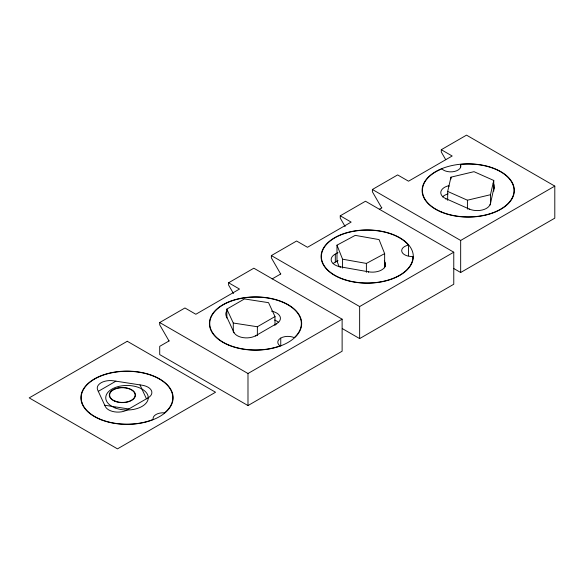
<?xml version="1.0" encoding="UTF-8"?>
<svg xmlns="http://www.w3.org/2000/svg" width="584" height="584" viewBox="0 0 584 584"><rect width="100%" height="100%" fill="white"/><g stroke="black" fill="none" stroke-linecap="round" stroke-linejoin="round"><path stroke-width="0.88" d="M447.673 200.334L447.673 191.435L450.957 177.164L474.004 171.674L493.757 180.456L493.757 191.136M490.472 204.517L490.472 194.72L493.757 180.456M490.173 205.035L494.057 187.172A13.082 7.555 0 0 0 493.188 183.296M381.702 207.904L372.388 191.771L372.388 189.486L397.631 174.915L408.523 181.201L452.177 156.001L441.285 149.708L441.285 152.001L445.716 159.68M441.285 149.708L466.521 135.138L554.8 186.106L554.8 218.153L460.666 272.502L453.571 268.406M280.67 273.998L271.363 257.873L271.363 255.58L296.599 241.009L307.491 247.295L351.145 222.095L340.253 215.803L340.253 218.095L345.129 226.541M340.253 215.803L365.489 201.232L453.768 252.2L453.768 284.247L359.642 338.596L342.297 328.588M169.017 340.961L159.709 324.835L159.709 322.543L184.945 307.972L195.844 314.265L239.498 289.058L228.599 282.773L228.599 285.065L233.483 293.511M228.599 282.773L253.843 268.202L342.122 319.171L342.122 351.218L247.988 405.566L159.709 354.597L159.709 346.341L169.178 340.873M379.374 209.247L381.856 207.809M272.137 278.926L280.824 273.911M226.833 318.024L226.833 309.118L244.462 298.942L268.545 302.665L274.998 316.572L274.998 325.471M98.294 391.346L115.917 381.169M226.833 309.118L233.286 323.025L257.369 326.748L274.998 316.572M226.811 311.002A13.082 7.555 0 0 0 226.249 315.871L233.877 332.296A13.082 7.555 0 0 0 255.763 335.683L276.597 323.66A13.082 7.555 0 0 0 271.524 311.155M372.388 189.486L460.666 240.455L554.8 186.106M271.363 255.58L359.642 306.549L453.768 252.2M159.709 322.543L247.988 373.512L342.122 319.171M339.282 266.976L336.983 261.194L336.983 245.171L355.233 235.367L379.067 239.593L384.644 253.617L384.644 267.859M333.179 263.581A13.082 7.555 0 0 1 335.326 262.085L335.326 254.077L338.019 252.624M335.326 262.085L338.019 260.639M336.983 245.171L342.567 259.201L366.394 263.421L384.644 253.617M447.673 191.435L467.426 200.21L490.472 194.72M104.748 405.245L128.823 408.975M335.326 254.077A13.082 7.555 0 0 0 340.399 266.83L368.562 271.815A13.082 7.555 0 0 0 385.155 262.902L384.33 260.829M448.862 186.676L448.862 185.675A13.082 7.555 0 0 0 445.877 198.648L469.222 209.021A13.082 7.555 0 0 0 490.173 204.035M139.999 384.892L146.453 398.799M494.057 187.172L494.057 189.172M469.222 209.021L469.222 209.525M467.426 200.21L467.426 209.116M460.666 240.455L460.666 272.502M460.499 164.403A10.14 5.855 0 0 1 454.622 171.433A10.14 5.855 0 0 1 441.869 168.842A45.793 26.441 0 0 0 443.044 212.554A45.793 26.441 0 0 0 513.044 195.881A45.793 26.441 0 0 0 460.499 164.403L460.499 167.075M450.957 177.164L450.957 178.945M445.877 198.648L445.877 199.151M412.983 256.456A45.793 26.441 0 0 1 350.561 281.196A45.793 26.441 0 0 1 333.603 238.586A45.793 26.441 0 0 1 408.471 245.112A10.14 5.855 0 0 0 401.938 251.952A10.14 5.855 0 0 0 412.983 256.456L412.983 257.792M408.471 245.112L408.471 255.799M385.155 262.902L385.155 266.413M368.562 271.815L368.562 272.319M366.394 263.421L366.394 272.327M359.642 306.549L359.642 338.596M342.567 259.201L342.567 268.1M340.399 266.83L340.399 267.326M280.751 338.085A10.14 5.855 0 0 0 280.006 345.881A45.793 26.441 0 0 1 210.554 328.464A45.793 26.441 0 0 1 264.092 297.555A45.793 26.441 0 0 1 294.256 337.654A10.14 5.855 0 0 0 280.751 338.085L280.751 346.093M276.597 323.66L276.597 324.156M257.369 326.748L257.369 335.647M255.763 335.683L255.763 336.187M247.988 373.512L247.988 405.566M233.877 332.296L233.877 332.8M233.286 323.025L233.286 331.924M226.249 315.871L226.249 316.367M442.511 196.903A13.082 7.555 0 0 1 448.111 193.888M274.575 320.032A13.082 7.555 0 0 1 278.707 322.58M127.268 341.275L29.2 397.894L117.479 448.862L215.547 392.244L127.268 341.275M148.051 397.872L127.224 409.895A13.082 7.555 0 0 1 105.332 406.508L97.703 390.083A13.082 7.555 0 0 1 113.734 380.826L142.189 385.236A13.082 7.555 0 0 1 148.051 397.872M101.149 419.794A46.121 26.63 0 0 0 173.003 399.639A46.121 26.63 0 0 0 106.843 373.789A46.121 26.63 0 0 0 101.149 419.794M115.041 401.325A13.082 7.555 0 0 0 135.422 395.609A13.082 7.555 0 0 0 116.654 388.272A13.082 7.555 0 0 0 115.041 401.325M115.085 407.909A21.265 12.279 0 0 0 148.205 398.616A21.265 12.279 0 0 0 117.705 386.703A21.265 12.279 0 0 0 115.085 407.909M115.223 401.171A12.76 7.366 0 0 0 135.094 395.594A12.76 7.366 0 0 0 116.8 388.448A12.76 7.366 0 0 0 115.223 401.171M82.14 403.062A45.793 26.441 0 0 0 153.147 419.451A10.14 5.855 0 0 1 164.593 412.837A45.793 26.441 0 0 0 136.211 371.84A45.793 26.441 0 0 0 82.14 403.062M441.154 212.028A46.121 26.63 0 0 0 514.095 193.216A46.121 26.63 0 0 0 449.41 166.155A46.121 26.63 0 0 0 441.154 212.028M344.129 279.619A46.121 26.63 0 0 0 413.311 256.558A46.121 26.63 0 0 0 344.129 233.498A46.121 26.63 0 0 0 344.129 279.619M228.475 345.093A46.121 26.63 0 0 0 301.417 326.281A46.121 26.63 0 0 0 236.732 299.212A46.121 26.63 0 0 0 228.475 345.093"/></g></svg>
